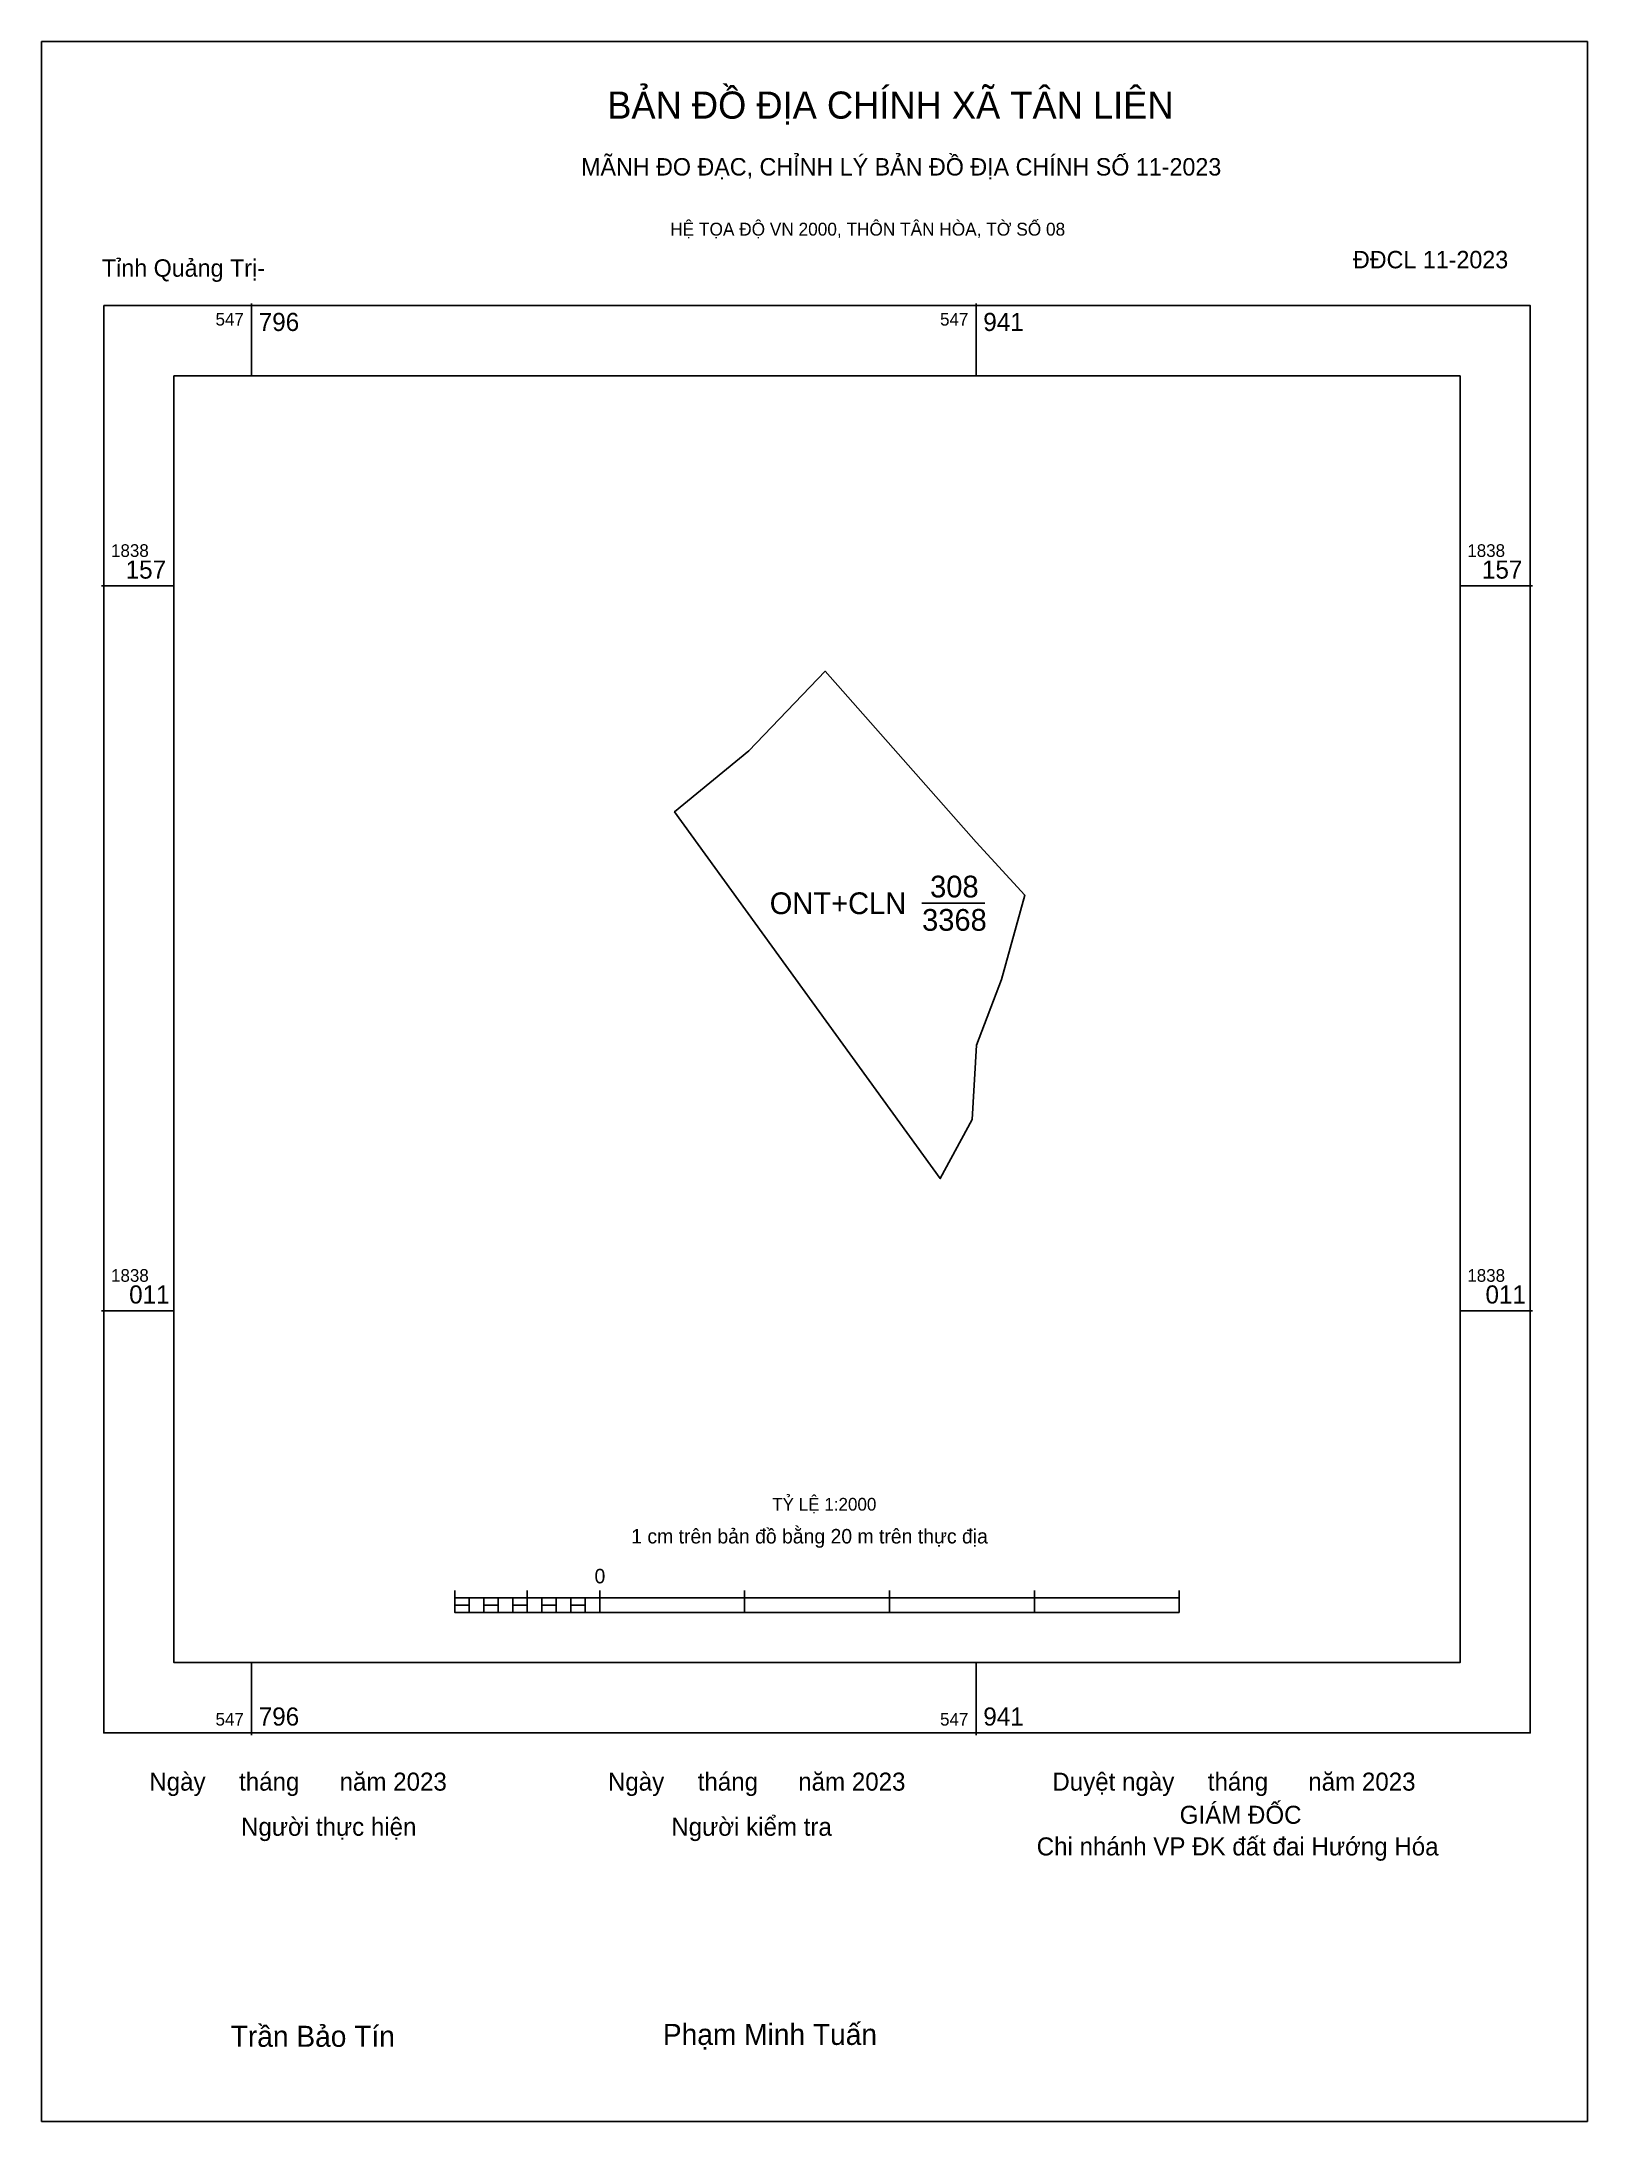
# Model space of a CAD drawing. Extents: x 547754 to 548064, y 1837849 to 1838266.
import ezdxf

# ---------------------------------------------------------------- set-up
doc = ezdxf.new("R2010")
doc.units = 0
for name, color, linetype in [('Level 10', 7, 'Continuous'), ('Level 13', 7, 'Continuous'), ('Level 15', 7, 'Continuous'), ('Level 27', 7, 'Continuous'), ('Level 6', 7, 'Continuous'), ('Level 62', 7, 'Continuous'), ('Level 63', 7, 'Continuous'), ('Level 9', 7, 'Continuous')]:
    doc.layers.add(name, color=color, linetype=linetype)

msp = doc.modelspace()

# ---------------------------------------------------------------- linework, layer by layer
at = {"layer": 'Level 10'}
msp.add_lwpolyline([(547941.6, 1838105.61), (547951.34, 1838094.96), (547946.65, 1838078.03), (547941.64, 1838064.91), (547940.78, 1838049.96), (547934.38, 1838038.1), (547881.03, 1838111.71), (547895.93, 1838123.97), (547911.26, 1838139.92)], close=True, dxfattribs=at)
at = {"layer": 'Level 15'}
msp.add_lwpolyline([(547753.96, 1838266.26), (548064.3, 1838266.26), (548064.3, 1837848.92), (547753.96, 1837848.92)], close=True, dxfattribs=at)
at = {"layer": 'Level 27'}
for p, q in [((547911.26, 1838139.92), (547911.25, 1838139.93)), ((547881.03, 1838111.71), (547881.02, 1838111.72)), ((547951.34, 1838094.96), (547951.35, 1838094.96)), ((547934.38, 1838038.1), (547934.39, 1838038.09))]:
    msp.add_line(p, q, dxfattribs=at)
at = {"layer": 'Level 62'}
msp.add_lwpolyline([(547780.53, 1838199.19), (548038.74, 1838199.19), (548038.74, 1837940.99), (547780.53, 1837940.99)], close=True, dxfattribs=at)
at = {"layer": 'Level 63'}
for p, q in [((547796.11, 1838213.74), (547796.11, 1838199.19)), ((547941.57, 1838213.74), (547941.57, 1838199.19)), ((547765.99, 1838157.04), (547780.53, 1838157.04)), ((548038.74, 1838157.04), (548053.29, 1838157.04)), ((547765.99, 1838011.58), (547780.53, 1838011.58)), ((548038.74, 1838011.58), (548053.29, 1838011.58)), ((547836.91, 1837955.43), (547836.91, 1837951.07)), ((547836.91, 1837953.98), (547982.37, 1837953.98)), ((547839.82, 1837953.98), (547839.82, 1837951.07)), ((547842.73, 1837953.98), (547842.73, 1837951.07)), ((547845.64, 1837953.98), (547845.64, 1837951.07)), ((547848.54, 1837953.98), (547848.54, 1837951.07)), ((547851.45, 1837955.43), (547851.45, 1837951.07)), ((547851.45, 1837953.98), (547851.45, 1837951.07)), ((547854.36, 1837953.98), (547854.36, 1837951.07)), ((547857.27, 1837953.98), (547857.27, 1837951.07)), ((547860.18, 1837953.98), (547860.18, 1837951.07)), ((547863.09, 1837953.98), (547863.09, 1837951.07)), ((547866, 1837955.43), (547866, 1837951.07)), ((547866, 1837953.98), (547866, 1837951.07)), ((547895.09, 1837955.43), (547895.09, 1837951.07)), ((547924.18, 1837955.43), (547924.18, 1837951.07)), ((547953.27, 1837955.43), (547953.27, 1837951.07)), ((547982.37, 1837955.43), (547982.37, 1837951.07)), ((547836.91, 1837951.07), (547982.37, 1837951.07)), ((547796.11, 1837940.99), (547796.11, 1837926.44)), ((547941.57, 1837940.99), (547941.57, 1837926.44))]:
    msp.add_line(p, q, dxfattribs=at)
for points in [[(547766.44, 1838213.28), (548052.83, 1838213.28), (548052.83, 1837926.89), (547766.44, 1837926.89)], [(547836.91, 1837952.53), (547839.82, 1837952.53), (547839.82, 1837951.07), (547836.91, 1837951.07)], [(547836.91, 1837952.53), (547839.82, 1837952.53), (547839.82, 1837951.07), (547836.91, 1837951.07)], [(547842.73, 1837952.53), (547845.64, 1837952.53), (547845.64, 1837951.07), (547842.73, 1837951.07)], [(547848.54, 1837952.53), (547851.45, 1837952.53), (547851.45, 1837951.07), (547848.54, 1837951.07)], [(547854.36, 1837952.53), (547857.27, 1837952.53), (547857.27, 1837951.07), (547854.36, 1837951.07)], [(547860.18, 1837952.53), (547863.09, 1837952.53), (547863.09, 1837951.07), (547860.18, 1837951.07)]]:
    msp.add_lwpolyline(points, close=True, dxfattribs=at)
at = {"layer": 'Level 9'}
msp.add_line((547930.68, 1838093.36), (547943.31, 1838093.36), dxfattribs=at)

# ---------------------------------------------------------------- texts
at = {"layer": 'Level 13'}
for s, p in [('ONT+CLN', (547900.14, 1838091.18)), ('308', (547932.34, 1838094.53)), ('3368', (547930.73, 1838087.84))]:
    msp.add_text(s, height=4.364, dxfattribs=at).set_placement(p)
at = {"layer": 'Level 6'}
msp.add_text('TỶ LỆ 1:2000', height=2.557, dxfattribs=at).set_placement((547900.64, 1837971.48))
at = {"layer": 'Level 63'}
for s, height, p in [('BẢN ĐỒ ĐỊA CHÍNH XÃ TÂN LIÊN', 5.4455, (547867.52, 1838250.8)), ('MÃNH ĐO ĐẠC, CHỈNH LÝ BẢN ĐỒ ĐỊA CHÍNH SỐ 11-2023', 3.4942, (547862.27, 1838239.39)), ('HỆ TỌA ĐỘ VN 2000, THÔN TÂN HÒA, TỜ SỐ 08', 2.5866, (547880.18, 1838227.33)), ('547', 2.546, (547788.88, 1838209.28)), ('796', 3.636, (547797.56, 1838208.19)), ('547', 2.546, (547934.34, 1838209.28)), ('941', 3.636, (547943.02, 1838208.19)), ('1838', 2.546, (547767.9, 1838162.86)), ('1838', 2.546, (548040.19, 1838162.86)), ('157', 3.636, (547770.84, 1838158.5)), ('157', 3.636, (548043.13, 1838158.5)), ('1838', 2.546, (547767.9, 1838017.4)), ('011', 3.636, (547771.54, 1838013.04)), ('1838', 2.546, (548040.19, 1838017.4)), ('011', 3.636, (548043.84, 1838013.04)), ('1 cm trên bản đồ bằng 20 m trên thực địa', 2.9092, (547872.34, 1837964.89)), ('0', 2.91, (547864.97, 1837956.89)), ('547', 2.546, (547788.88, 1837928.35)), ('796', 3.636, (547797.56, 1837928.35)), ('547', 2.546, (547934.34, 1837928.35)), ('941', 3.636, (547943.02, 1837928.35)), ('Ngày     tháng      năm 2023', 3.6195, (547775.58, 1837915.29)), ('Ngày     tháng      năm 2023', 3.6195, (547867.66, 1837915.29)), ('Duyệt ngày     tháng      năm 2023', 3.6195, (547956.88, 1837915.29)), ('GIÁM ĐỐC', 3.619, (547982.44, 1837908.64)), ('Người thực hiện', 3.6195, (547794, 1837906.24)), ('Người kiểm tra', 3.6195, (547880.38, 1837906.24)), ('Chi nhánh VP ĐK đất đai Hướng Hóa', 3.6195, (547953.74, 1837902.29)), ('Trần Bảo Tín', 4.2217, (547791.93, 1837863.89)), ('Phạm Minh Tuấn', 4.2217, (547878.69, 1837864.27))]:
    msp.add_text(s, height=height, dxfattribs=at).set_placement(p)
at = {"layer": 'Level 9'}
for s, p in [('Tỉnh Quảng Trị-', (547766.07, 1838219.08)), ('ĐĐCL 11-2023', (548017.23, 1838220.77))]:
    msp.add_text(s, height=3.4942, dxfattribs=at).set_placement(p)

doc.saveas('drawing.dxf')
